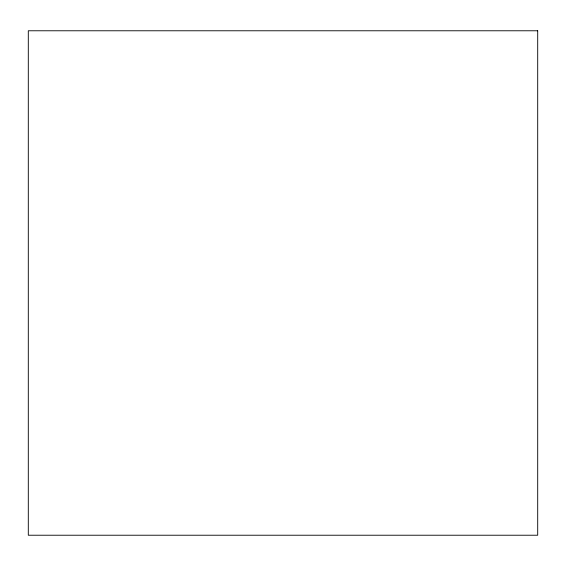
<?xml version="1.0" encoding="UTF-8"?>
<svg xmlns="http://www.w3.org/2000/svg" width="566" height="566" viewBox="0 0 566 566"><rect width="100%" height="100%" fill="white"/><g stroke="black" fill="none" stroke-linecap="round" stroke-linejoin="round"><path stroke-width="0.85" d="M537.7 30.776L28.3 30.776L28.3 535.224L537.7 535.224L537.7 30.776"/></g></svg>
